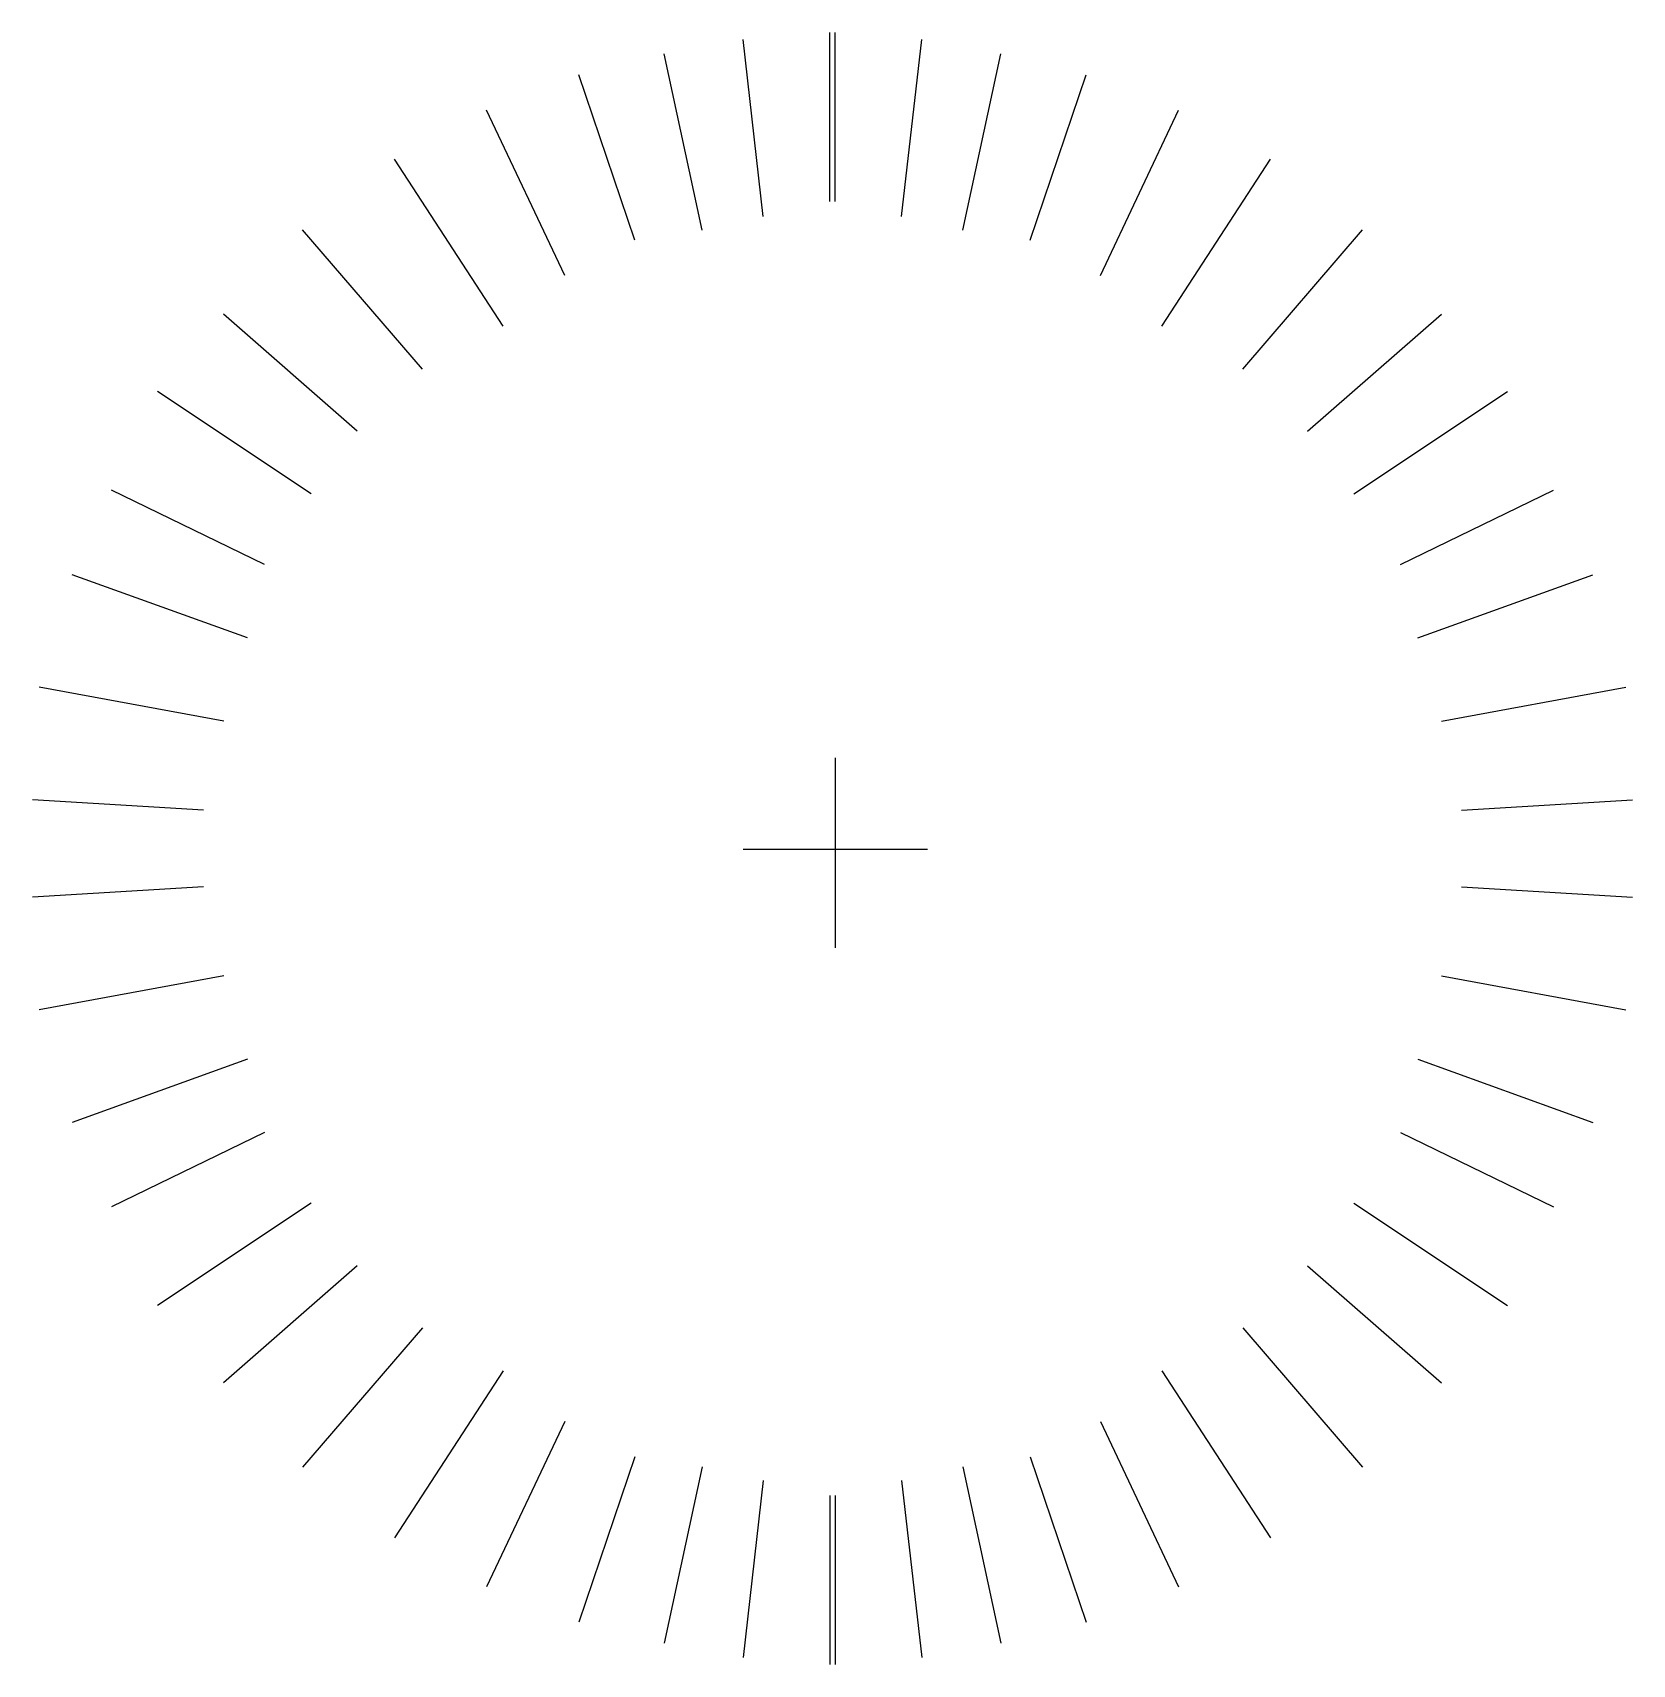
# Model space of a CAD drawing. Extents: x 370.5 to 395.1, y 102.8 to 127.8.
import ezdxf

# ---------------------------------------------------------------- set-up
doc = ezdxf.new("R2010")
doc.units = 0
doc.header["$LTSCALE"] = 12
doc.header["$MEASUREMENT"] = 0
doc.layers.get('0').update_dxf_attribs({"linetype": 'CONTINUOUS'})

msp = doc.modelspace()

# ---------------------------------------------------------------- linework, layer by layer
for p, q in [((382.757, 125.183), (382.757, 127.771)), ((382.843, 125.183), (382.843, 127.771)), ((381.74, 124.956), (381.432, 127.663)), ((383.86, 124.956), (384.169, 127.663)), ((380.803, 124.746), (380.222, 127.447)), ((384.797, 124.746), (385.378, 127.447)), ((379.771, 124.593), (378.911, 127.124)), ((385.829, 124.593), (386.689, 127.124)), ((378.696, 124.05), (377.499, 126.584)), ((386.905, 124.05), (388.101, 126.584)), ((377.754, 123.276), (376.088, 125.83)), ((387.846, 123.276), (389.513, 125.83)), ((376.515, 122.615), (374.676, 124.751)), ((389.086, 122.615), (390.924, 124.751)), ((375.518, 121.664), (373.466, 123.457)), ((390.082, 121.664), (392.134, 123.457)), ((374.812, 120.706), (372.458, 122.271)), ((390.788, 120.706), (393.142, 122.271)), ((374.094, 119.622), (371.752, 120.761)), ((391.506, 119.622), (393.848, 120.761)), ((373.833, 118.501), (371.147, 119.467)), ((391.768, 118.501), (394.453, 119.467)), ((373.47, 117.221), (370.643, 117.742)), ((392.131, 117.221), (394.957, 117.742)), ((382.843, 116.663), (382.843, 113.752)), ((373.161, 115.857), (370.542, 116.016)), ((392.44, 115.857), (395.058, 116.016)), ((381.432, 115.261), (384.255, 115.261)), ((373.161, 114.687), (370.542, 114.528)), ((392.44, 114.687), (395.058, 114.528)), ((373.47, 113.323), (370.643, 112.802)), ((392.131, 113.323), (394.957, 112.802)), ((373.833, 112.043), (371.147, 111.077)), ((391.768, 112.043), (394.453, 111.077)), ((374.094, 110.922), (371.752, 109.783)), ((391.506, 110.922), (393.848, 109.783)), ((374.812, 109.838), (372.458, 108.273)), ((390.788, 109.838), (393.142, 108.273)), ((375.518, 108.88), (373.466, 107.087)), ((390.082, 108.88), (392.134, 107.087)), ((376.515, 107.929), (374.676, 105.793)), ((389.086, 107.929), (390.924, 105.793)), ((377.754, 107.268), (376.088, 104.714)), ((387.846, 107.268), (389.513, 104.714)), ((378.696, 106.494), (377.499, 103.96)), ((386.905, 106.494), (388.101, 103.96)), ((379.771, 105.951), (378.911, 103.42)), ((380.803, 105.798), (380.222, 103.097)), ((384.797, 105.798), (385.378, 103.097)), ((385.829, 105.951), (386.689, 103.42)), ((381.74, 105.588), (381.432, 102.881)), ((383.86, 105.588), (384.169, 102.881)), ((382.757, 105.362), (382.757, 102.773)), ((382.843, 105.362), (382.843, 102.773))]:
    msp.add_line(p, q)

doc.saveas('drawing.dxf')
